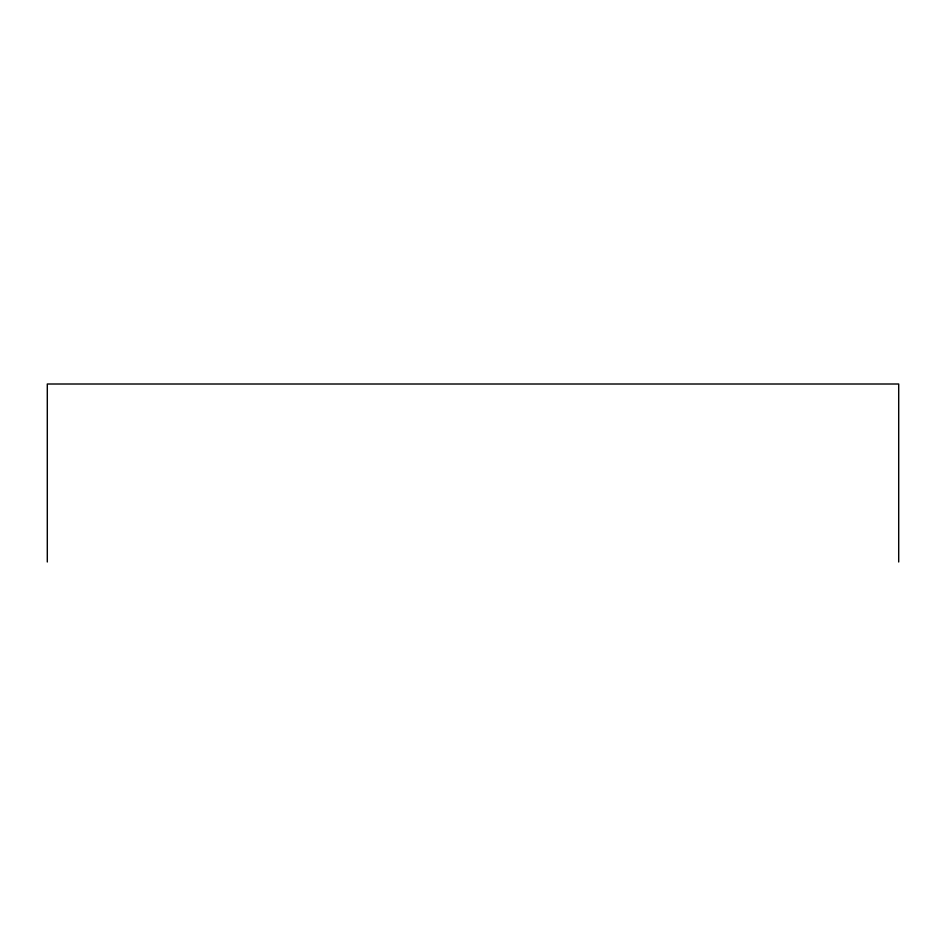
<?xml version="1.0" encoding="UTF-8"?>
<svg xmlns="http://www.w3.org/2000/svg" width="946" height="946" viewBox="0 0 946 946"><rect width="100%" height="100%" fill="white"/><g stroke="black" fill="none" stroke-linecap="round" stroke-linejoin="round"><path stroke-width="1.42" d="M898.7 561.995L898.7 384.005L47.3 384.005L47.3 561.995"/></g></svg>
